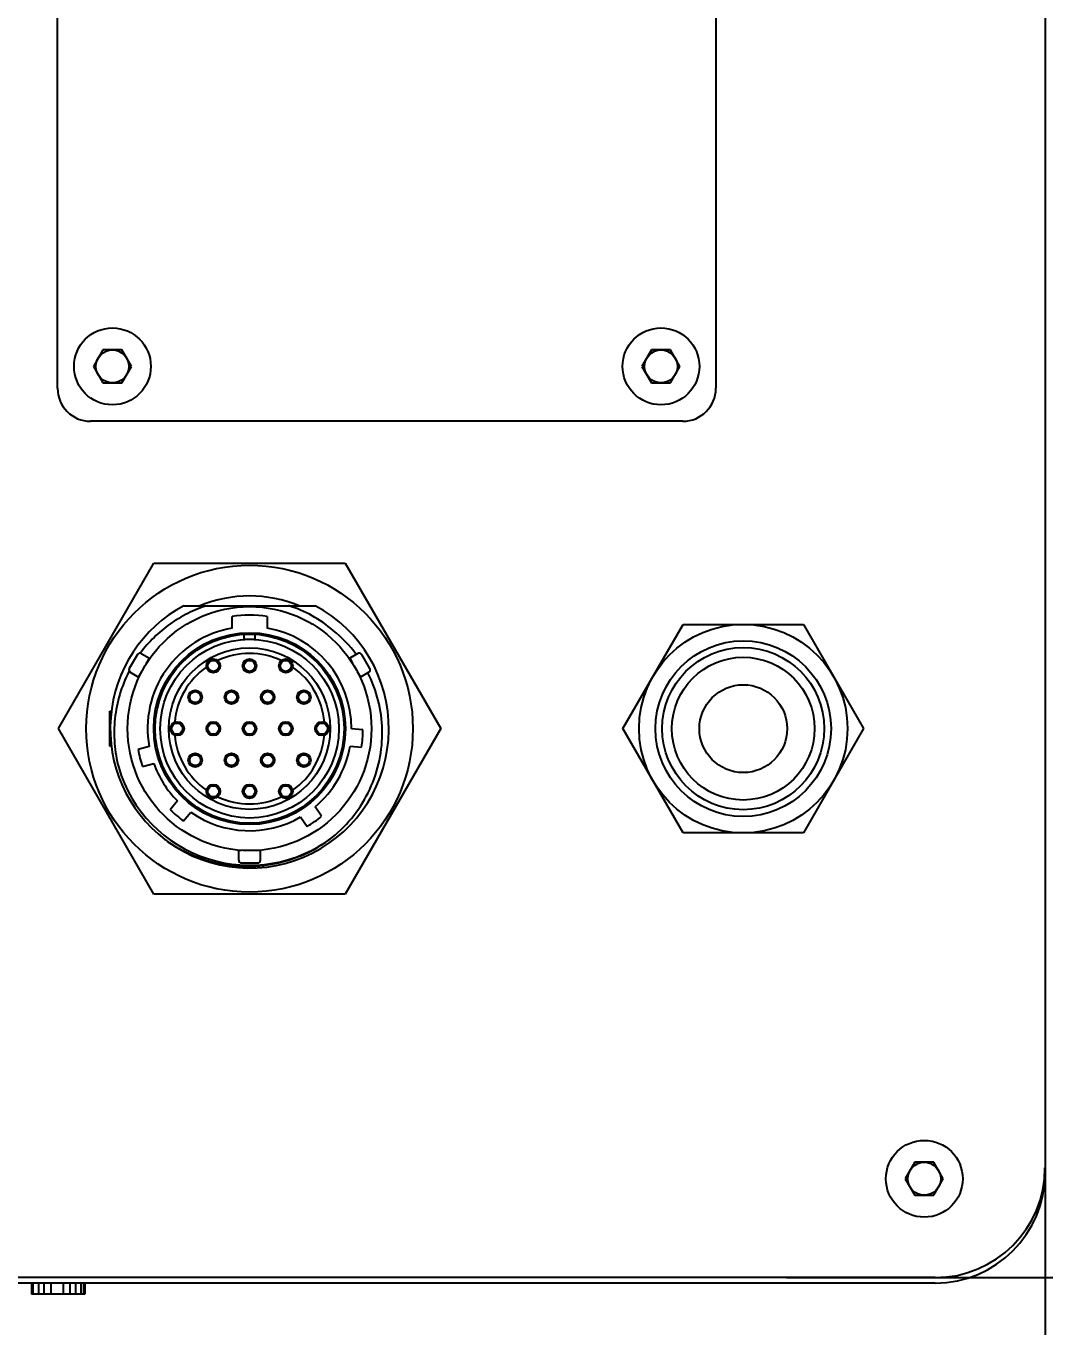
# Model space of a CAD drawing. Header units: millimetres. Extents: x 7426 to 8737, y 124 to 421.
# Drawn here: x 8117.35 to 8122, y 235.37 to 241.3 of the extents above; entities that cross this region are included whole.
import ezdxf

# ---------------------------------------------------------------- set-up
doc = ezdxf.new("R2010")
doc.units = ezdxf.units.MM
doc.layers.add('外形图', color=7, linetype='Continuous')
doc.layers.add('尺寸标注', color=7, linetype='Continuous')
doc.styles.add('微软雅黑', font='msyh.ttc')
doc.dimstyles.new('尺寸标注_1_20比例', dxfattribs={"dimtxt": 2.1, "dimasz": 1.7, "dimexe": 0.5, "dimexo": 0.4, "dimgap": 0.5, "dimtad": 1, "dimdec": 1, "dimlfac": 20, "dimdsep": 46, "dimtxsty": '微软雅黑', "dimcen": 0.09, "dimadec": 0, "dimazin": 0, "dimtp": 0.01, "dimtm": 0.01, "dimtfac": 1, "dimtdec": 1, "dimtofl": 0, "dimtmove": 0, "dimatfit": 3, "dimfxl": 1, "dimtolj": 1, "dimarcsym": 0})

# ---------------------------------------------------------------- blocks, each defined once
blk = doc.blocks.new('*D1264')
at = {"layer": 'Defpoints', "color": 0}
for p in [(8120.0996, 244.098), (8120.4186, 235.5977), (8132.8053, 235.5977)]:
    blk.add_point(p, dxfattribs=at)
at = {"layer": '尺寸标注', "color": 0, "linetype": 'Continuous', "lineweight": -2}
for p, q in [((8120.4996, 244.098), (8133.3053, 244.098)), ((8132.8053, 242.398), (8132.8053, 237.2977)), ((8120.8186, 235.5977), (8133.3053, 235.5977))]:
    blk.add_line(p, q, dxfattribs=at)
at = {"layer": '尺寸标注', "color": 0}
for points in [[(8133.0887, 242.398), (8132.522, 242.398), (8132.8053, 244.098)], [(8132.522, 237.2977), (8133.0887, 237.2977), (8132.8053, 235.5977)]]:
    blk.add_solid(points, dxfattribs=at)
at = {"layer": '尺寸标注', "color": 0, "insert": (8131.2147, 239.8479), "char_height": 2.1, "attachment_point": 5, "rotation": 90, "style": '微软雅黑'}
blk.add_mtext('\\A1;\\A1;170', dxfattribs=at)
blk = doc.blocks.new('*D1265')
at = {"layer": 'Defpoints', "color": 0}
for p in [(8110.7459, 239.2472), (8121.9962, 239.1652), (8110.7459, 229.8932)]:
    blk.add_point(p, dxfattribs=at)
at = {"layer": '尺寸标注', "color": 0, "linetype": 'Continuous', "lineweight": -2}
for p, q in [((8110.7459, 238.8472), (8110.7459, 229.3932)), ((8121.9962, 238.7652), (8121.9962, 229.3932)), ((8120.2962, 229.8932), (8112.4459, 229.8932))]:
    blk.add_line(p, q, dxfattribs=at)
at = {"layer": '尺寸标注', "color": 0}
for points in [[(8112.4459, 230.1766), (8112.4459, 229.6099), (8110.7459, 229.8932)], [(8120.2962, 229.6099), (8120.2962, 230.1766), (8121.9962, 229.8932)]]:
    blk.add_solid(points, dxfattribs=at)
at = {"layer": '尺寸标注', "color": 0, "insert": (8116.371, 231.4791), "char_height": 2.1, "attachment_point": 5, "style": '微软雅黑'}
blk.add_mtext('\\A1;\\A1;225', dxfattribs=at)

msp = doc.modelspace()

# ---------------------------------------------------------------- linework, layer by layer
at = {"layer": '外形图', "color": 0, "linetype": 'Continuous'}
for p, q in [((8121.9962, 243.5979), (8121.9962, 236.0978)), ((8117.496, 239.6478), (8117.496, 242.7979)), ((8120.4961, 242.7979), (8120.4961, 239.6478)), ((8117.7028, 239.8229), (8117.6594, 239.7478)), ((8117.7894, 239.8229), (8117.7028, 239.8229)), ((8117.8327, 239.7478), (8117.7894, 239.8229)), ((8120.2028, 239.8229), (8120.1595, 239.7478)), ((8120.2894, 239.8229), (8120.2028, 239.8229)), ((8120.3327, 239.7478), (8120.2894, 239.8229)), ((8117.6594, 239.7478), (8117.7028, 239.6728)), ((8117.7894, 239.6728), (8117.8327, 239.7478)), ((8120.1595, 239.7478), (8120.2028, 239.6728)), ((8120.2894, 239.6728), (8120.3327, 239.7478)), ((8117.7028, 239.6728), (8117.7894, 239.6728)), ((8120.2028, 239.6728), (8120.2894, 239.6728)), ((8120.3461, 239.4978), (8117.6461, 239.4978)), ((8117.5, 238.0978), (8117.9355, 238.8522)), ((8117.9355, 238.8522), (8118.8066, 238.8522)), ((8118.8066, 238.8522), (8119.2422, 238.0978)), ((8118.0718, 238.6579), (8118.6703, 238.6579)), ((8118.2911, 238.5557), (8118.2911, 238.6085)), ((8118.4511, 238.6085), (8118.4511, 238.5557)), ((8120.0726, 238.0978), (8120.3469, 238.5728)), ((8120.3469, 238.5728), (8120.8954, 238.5728)), ((8120.8954, 238.5728), (8121.1696, 238.0978)), ((8118.3457, 238.5276), (8118.3457, 238.5055)), ((8118.3457, 238.5055), (8118.3965, 238.5055)), ((8118.3965, 238.5055), (8118.3965, 238.5276)), ((8117.8599, 238.4355), (8117.8231, 238.3717)), ((8117.8739, 238.4424), (8117.8734, 238.4417)), ((8117.8772, 238.4401), (8117.9146, 238.4185)), ((8118.8649, 238.4401), (8118.8275, 238.4185)), ((8118.9191, 238.3717), (8118.8822, 238.4355)), ((8117.8997, 238.3927), (8117.9146, 238.4185)), ((8117.9094, 238.4094), (8117.9106, 238.4087)), ((8118.8275, 238.4185), (8118.8424, 238.3927)), ((8118.8327, 238.4094), (8118.8315, 238.4087)), ((8117.8277, 238.3543), (8117.8651, 238.3327)), ((8117.8651, 238.3327), (8117.88, 238.3586)), ((8117.8703, 238.3418), (8117.8716, 238.3411)), ((8118.8621, 238.3586), (8118.877, 238.3327)), ((8118.8718, 238.3418), (8118.8706, 238.3411)), ((8118.9144, 238.3543), (8118.877, 238.3327)), ((8117.7348, 238.1772), (8117.741, 238.1772)), ((8117.7348, 238.0184), (8117.7348, 238.1772)), ((8117.9355, 237.3434), (8117.5, 238.0978)), ((8119.2422, 238.0978), (8118.8066, 237.3434)), ((8118.8879, 238.0927), (8118.8359, 238.0973)), ((8120.3469, 237.6228), (8120.0726, 238.0978)), ((8121.1696, 238.0978), (8120.8954, 237.6228)), ((8117.741, 238.0184), (8117.7348, 238.0184)), ((8117.9134, 238.0166), (8117.8629, 238.0031)), ((8118.8289, 238.0176), (8118.881, 238.013)), ((8117.8836, 237.9258), (8117.9341, 237.9393)), ((8118.0427, 237.7688), (8118.0092, 237.7287)), ((8118.0705, 237.6773), (8118.104, 237.7173)), ((8118.6994, 237.6986), (8118.6695, 237.7414)), ((8118.6039, 237.6955), (8118.6339, 237.6527)), ((8120.8954, 237.6228), (8120.3469, 237.6228)), ((8117.9995, 237.5832), (8117.9991, 237.5835)), ((8118.0579, 237.5469), (8118.0573, 237.5472)), ((8118.3337, 237.5422), (8118.3215, 237.5422)), ((8118.3215, 237.499), (8118.3215, 237.5422)), ((8118.332, 237.5422), (8118.332, 237.5436)), ((8118.4206, 237.5422), (8118.3711, 237.5422)), ((8118.4101, 237.5422), (8118.4101, 237.5436)), ((8118.4206, 237.499), (8118.4206, 237.5422)), ((8118.3342, 237.4863), (8118.4079, 237.4863)), ((8118.8066, 237.3434), (8117.9355, 237.3434)), ((8121.4028, 236.1228), (8121.3595, 236.0478)), ((8121.4895, 236.1228), (8121.4028, 236.1228)), ((8121.5328, 236.0478), (8121.4895, 236.1228)), ((8121.3595, 236.0478), (8121.4028, 235.9728)), ((8121.4895, 235.9728), (8121.5328, 236.0478)), ((8121.4028, 235.9728), (8121.4895, 235.9728)), ((8121.4961, 235.5977), (8111.2459, 235.5977)), ((8121.4961, 235.5727), (8111.2459, 235.5727)), ((8117.3773, 235.5727), (8117.3773, 235.5227)), ((8117.3835, 235.5727), (8117.3835, 235.5227)), ((8117.4085, 235.5727), (8117.4085, 235.5227)), ((8117.4335, 235.5727), (8117.4335, 235.5227)), ((8117.4648, 235.5727), (8117.4648, 235.5227)), ((8117.521, 235.5727), (8117.521, 235.5227)), ((8117.5523, 235.5727), (8117.5523, 235.5227)), ((8117.5773, 235.5727), (8117.5773, 235.5227)), ((8117.6023, 235.5727), (8117.6023, 235.5227)), ((8117.6148, 235.5727), (8117.6148, 235.5227)), ((8117.6211, 235.5727), (8117.6211, 235.5227)), ((8117.6211, 235.5227), (8117.3773, 235.5227))]:
    msp.add_line(p, q, dxfattribs=at)
for centre, radius in [((8117.7461, 239.7478), 0.175), ((8120.2461, 239.7478), 0.175), ((8117.7461, 239.7478), 0.075), ((8120.2461, 239.7478), 0.075), ((8118.3711, 238.0978), 0.7442), ((8118.3711, 238.0978), 0.5556), ((8120.6211, 238.0978), 0.475), ((8118.3711, 238.0978), 0.4369), ((8118.3711, 238.0978), 0.4305), ((8118.3711, 238.0978), 0.407), ((8120.6211, 238.0978), 0.4), ((8118.3711, 238.0978), 0.3677), ((8120.6211, 238.0978), 0.3693), ((8118.206, 238.3836), 0.0318), ((8118.206, 238.3836), 0.025), ((8118.3711, 238.3836), 0.0318), ((8118.3711, 238.3836), 0.025), ((8118.5362, 238.3836), 0.0318), ((8118.5362, 238.3836), 0.025), ((8120.6211, 238.0978), 0.325), ((8118.1234, 238.2413), 0.0318), ((8118.1234, 238.2413), 0.025), ((8118.2885, 238.2413), 0.0318), ((8118.2885, 238.2413), 0.025), ((8118.4536, 238.2413), 0.0318), ((8118.4536, 238.2413), 0.025), ((8118.6187, 238.2413), 0.0318), ((8118.6187, 238.2413), 0.025), ((8120.6211, 238.0978), 0.2), ((8118.0409, 238.0978), 0.0318), ((8118.0409, 238.0978), 0.025), ((8118.206, 238.0978), 0.0318), ((8118.206, 238.0978), 0.025), ((8118.3711, 238.0978), 0.0318), ((8118.3711, 238.0978), 0.025), ((8118.5362, 238.0978), 0.0318), ((8118.5362, 238.0978), 0.025), ((8118.7013, 238.0978), 0.0318), ((8118.7013, 238.0978), 0.025), ((8118.1234, 237.9543), 0.0318), ((8118.1234, 237.9543), 0.025), ((8118.2885, 237.9543), 0.0318), ((8118.2885, 237.9543), 0.025), ((8118.4536, 237.9543), 0.0318), ((8118.4536, 237.9543), 0.025), ((8118.6187, 237.9543), 0.0318), ((8118.6187, 237.9543), 0.025), ((8118.206, 237.8121), 0.0318), ((8118.206, 237.8121), 0.025), ((8118.3711, 237.8121), 0.0318), ((8118.3711, 237.8121), 0.025), ((8118.5362, 237.8121), 0.0318), ((8118.5362, 237.8121), 0.025), ((8121.4461, 236.0478), 0.175), ((8121.4461, 236.0478), 0.075)]:
    msp.add_circle(centre, radius, dxfattribs=at)
for centre, radius, start, end in [((8117.6461, 239.6478), 0.15, 180, 270), ((8120.3461, 239.6478), 0.15, 270, 0), ((8118.3711, 238.0978), 0.6042, 67.96151, 112.0346), ((8118.3711, 238.0978), 0.635, 118.11543, 232.58488), ((8118.3711, 238.0978), 0.635, 234.17111, 61.88457), ((8118.3711, 238.0978), 0.5169, 81.09532, 98.90468), ((8118.3711, 238.0978), 0.5877, 49.50001, 72.37802), ((8118.3711, 238.0978), 0.4648, 99.91175, 190.0627), ((8118.3711, 238.0978), 0.4648, 359.9373, 80.08825), ((8118.3846, 238.0838), 0.5898, 36.67796, 51.38535), ((8117.8709, 238.4291), 0.0127, 60, 150), ((8118.3711, 238.0978), 0.3423, 64.97698, 115.02302), ((8118.8712, 238.4291), 0.0127, 30, 120), ((8117.8341, 238.3653), 0.0127, 150, 240), ((8118.3711, 238.0978), 0.3423, 125.01428, 174.99309), ((8118.3711, 238.0978), 0.3423, 5.00765, 54.98629), ((8118.9081, 238.3653), 0.0127, 300, 30), ((8118.362, 238.0807), 0.6075, 152.66431, 152.90405), ((8118.3758, 238.0788), 0.6, 1.20818, 27.06461), ((8118.3711, 238.0978), 0.5169, 350.56112, 359.43888), ((8118.3711, 238.0978), 0.64, 185.38122, 187.19559), ((8118.3711, 238.0978), 0.3423, 185.00765, 234.98629), ((8118.3711, 238.0978), 0.3423, 305.01428, 354.99309), ((8118.3711, 238.0978), 0.4648, 309.9373, 350.0627), ((8118.3711, 238.0978), 0.5169, 190.56112, 199.43888), ((8118.3711, 238.0978), 0.6223, 196.58493, 307.41507), ((8118.3711, 238.0978), 0.4648, 199.9373, 225.0627), ((8118.3711, 238.0978), 0.3423, 244.97698, 295.02302), ((8118.3711, 238.0978), 0.5169, 225.56112, 234.43888), ((8118.3711, 238.0978), 0.4648, 234.9373, 300.0627), ((8118.3711, 238.0978), 0.5169, 300.56112, 309.43888), ((8118.3626, 238.0929), 0.6236, 292.58752, 308.30435), ((8118.3626, 238.1028), 0.6339, 233.46344, 235.00431), ((8118.3634, 238.1039), 0.6352, 235.05277, 241.19661), ((8118.362, 238.1014), 0.6323, 241.26134, 242.03892), ((8118.3342, 237.499), 0.0127, 180, 270), ((8118.4079, 237.499), 0.0127, 270, 0), ((8121.4961, 236.0978), 0.5, 270, 0), ((8121.4961, 236.0728), 0.5, 270, 0)]:
    msp.add_arc(centre, radius, start, end, dxfattribs=at)
for points, knots in [([(8118.1775, 238.6579), (8118.1473, 238.6486), (8118.0885, 238.6251), (8118.007, 238.5764), (8117.9343, 238.5154), (8117.8927, 238.4677), (8117.8739, 238.4424)], [0, 0, 0, 0, 0.249996, 0.499992, 0.749999, 1, 1, 1, 1]), ([(8117.8211, 238.3574), (8117.8041, 238.3241), (8117.7761, 238.2541), (8117.7541, 238.1434), (8117.7525, 238.0306), (8117.7651, 237.9564), (8117.7746, 237.9202)], [0, 0, 0, 0, 0.249997, 0.499996, 0.749987, 1, 1, 1, 1]), ([(8118.7492, 237.6035), (8118.7851, 237.6328), (8118.8505, 237.6996), (8118.9236, 237.8191), (8118.968, 237.952), (8118.9767, 238.0451), (8118.9757, 238.0914)], [0, 0, 0, 0, 0.250014, 0.500008, 0.750004, 1, 1, 1, 1]), ([(8118.6022, 237.5171), (8118.5595, 237.4994), (8118.47, 237.4733), (8118.3307, 237.4647), (8118.1929, 237.4867), (8118.1063, 237.5212), (8118.0655, 237.5428)], [0, 0, 0, 0, 0.249997, 0.499995, 0.749999, 1, 1, 1, 1])]:
    msp.add_open_spline(points, degree=3, knots=knots, dxfattribs=at)

# ---------------------------------------------------------------- dimensions: what is measured, and where the dimension line sits
at = {"layer": '尺寸标注', "color": 0, "linetype": 'Continuous'}
dim = msp.add_linear_dim(base=(8132.8053, 235.5977), p1=(8120.0996, 244.098), p2=(8120.4186, 235.5977), angle=90, text='\\A1;170', dimstyle='尺寸标注_1_20比例', dxfattribs=at)
dim.commit()
dim.dimension.update_dxf_attribs({"geometry": '*D1264', "text_midpoint": (8131.2147, 239.8479)})
dim = msp.add_linear_dim(base=(8110.7459, 229.8932), p1=(8121.9962, 239.1652), p2=(8110.7459, 239.2472), text='\\A1;225', dimstyle='尺寸标注_1_20比例', dxfattribs=at)
dim.commit()
dim.dimension.update_dxf_attribs({"geometry": '*D1265', "text_midpoint": (8116.371, 231.4791)})

doc.saveas('drawing.dxf')
